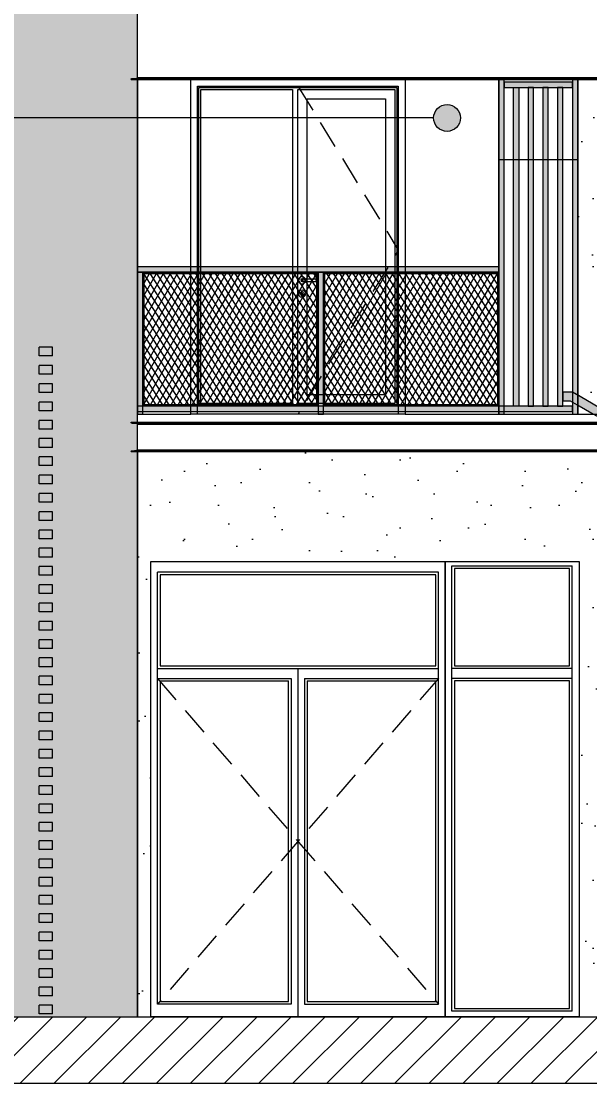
# Model space of a CAD drawing. Header units: metres. Extents: x 476297 to 476657, y 4620828 to 4621206.
# Drawn here: x 476558.71 to 476562.96, y 4621070.93 to 4621078.88 of the extents above; entities that cross this region are included whole.
import ezdxf

# ---------------------------------------------------------------- set-up
doc = ezdxf.new("R2010")
doc.units = ezdxf.units.M
doc.header["$MEASUREMENT"] = 0
doc.set_wipeout_variables(frame=1)
doc.linetypes.add('Hidden Line', pattern=[0.3175, 0.211667, -0.105833])
doc.linetypes.add('Wipeout_Contour', pattern=[1, 0, -1])
for name, color, linetype in [('0_Pen_No__250', 7, 'Continuous'), ('2D Drafting - General_Pen_No__30_Pen_No__9_Pen_No__9', 7, 'Continuous'), ('2D Drafting - General_Pen_No__7', 7, 'Continuous'), ('gegmebi_Pen_No__7', 7, 'Continuous'), ('New2D Drafting - General', 7, 'Continuous'), ('New2D Drafting - General_Pen_No__30_Pen_No__9_Pen_No__9', 7, 'Continuous'), ('NewG-Anno-Nplt', 7, 'Continuous'), ('NewStructural - Bearing', 7, 'Continuous'), ('Structural - Bearing', 7, 'Continuous'), ('zoma', 7, 'Continuous'), ('zoma_Pen_No__5', 7, 'Continuous')]:
    doc.layers.add(name, color=color, linetype=linetype)
doc.styles.add('GENERATED_STYLE_2', font='arial.ttf')
doc.dimstyles.new('GENERATED_STYLE__1', dxfattribs={"dimtxt": 0.2, "dimasz": 0.064421, "dimexe": 0.18, "dimexo": 0.003, "dimgap": 0.09, "dimtad": 1, "dimtih": 1, "dimtoh": 1, "dimzin": 0, "dimdsep": 46, "dimtxsty": 'GENERATED_STYLE_2', "dimblk": 'ARROWHEAD_2', "dimblk1": 'ARROWHEAD_2', "dimblk2": 'ARROWHEAD_2', "dimcen": 0.09, "dimclrd": 142, "dimclre": 142, "dimclrt": 142, "dimadec": 0, "dimazin": 0, "dimtfac": 1, "dimtdec": 4, "dimtmove": 0, "dimatfit": 3, "dimfxl": 1, "dimtolj": 1, "dimtzin": 0, "dimarcsym": 0})
pattern_1 = [(45, (476844.52715, 4621386.59104), (-0.25455844, 0.25455844), [0, -0.24, 0, -0.36]), (110, (476845.32715, 4621386.59104), (0.33828934, 0.12312725), [0, -0.176, 0, -0.304])]
pattern_2 = [(60, (476844.52715, 4621385.791044), (-0.038971143, 0.0225), []), (122.833095, (476844.52715, 4621385.791044), (0.0368060797, 0.01875), [])]

# ---------------------------------------------------------------- blocks, each defined once
blk = doc.blocks.new('*D706', base_point=(476844.5271, 4621385.791))
at = {"layer": 'zoma', "color": 142, "linetype": 'Continuous', "lineweight": 0, "transparency": 16777216}
for p, q in [((476542.2036, 4621069.5869), (476542.1547, 4621069.5021)), ((476542.1791, 4621069.4809), (476542.1791, 4621069.6081)), ((476583.9546, 4621069.5021), (476584.0035, 4621069.5869)), ((476583.979, 4621069.4809), (476583.979, 4621069.6081)), ((476542.1377, 4621069.5445), (476542.1791, 4621069.5445)), ((476542.1791, 4621069.5445), (476583.979, 4621069.5445)), ((476583.979, 4621069.5445), (476584.0205, 4621069.5445))]:
    blk.add_line(p, q, dxfattribs=at)
at = {"layer": 'zoma', "color": 142, "lineweight": 0, "transparency": 16777216, "insert": (476562.7371, 4621069.5845), "char_height": 0.2, "attachment_point": 7, "style": 'GENERATED_STYLE_2'}
blk.add_mtext('\\A1;{\\pql;\\fArial CYR|b0|i0|c204|p34;41,80}', dxfattribs=at)
blk = doc.blocks.new('ARROWHEAD_2')
at = {"color": 0, "linetype": 'Continuous', "lineweight": 0}
for p, q in [((0, 0), (-1, 0)), ((-0.38, -0.66), (0.38, 0.66))]:
    blk.add_line(p, q, dxfattribs=at)
blk = doc.blocks.new('Line_24', base_point=(476561.8931, 4621078.1579))
at = {"layer": 'zoma_Pen_No__5', "linetype": 'Continuous', "lineweight": 0}
blk.add_hatch(color=142, dxfattribs=at).paths.add_polyline_path([(476561.7931, 4621078.1579), (476561.8007, 4621078.1196), (476561.8224, 4621078.0872), (476561.8548, 4621078.0655), (476561.8931, 4621078.0579), (476561.9313, 4621078.0655), (476561.9638, 4621078.0872), (476561.9855, 4621078.1196), (476561.9931, 4621078.1579), (476561.9855, 4621078.1962), (476561.9638, 4621078.2286), (476561.9313, 4621078.2503), (476561.8931, 4621078.2579), (476561.8548, 4621078.2503), (476561.8224, 4621078.2286), (476561.8007, 4621078.1962)])
at = {"layer": 'zoma_Pen_No__5', "color": 142, "linetype": 'Continuous', "lineweight": 0}
blk.add_line((476561.7931, 4621078.1579), (476531.599, 4621078.1579), dxfattribs=at)
blk.add_circle((476561.8931, 4621078.1579), 0.1, dxfattribs=at)

msp = doc.modelspace()

# ---------------------------------------------------------------- hatches: boundary and pattern name
at = {"layer": 'New2D Drafting - General', "linetype": 'Continuous', "lineweight": 0}
h = msp.add_hatch(dxfattribs=at)
h.set_pattern_fill('BATT_INSULATION', style=0, pattern_type=2)
h.set_pattern_definition(pattern_2)
h.paths.add_polyline_path([(476559.6293, 4621076.9955), (476560.9193, 4621076.9955), (476560.9193, 4621076.0155), (476559.6293, 4621076.0155)])
h = msp.add_hatch(dxfattribs=at)
h.set_pattern_fill('BATT_INSULATION', style=0, pattern_type=2)
h.set_pattern_definition(pattern_2)
h.paths.add_polyline_path([(476560.9793, 4621076.9955), (476562.2693, 4621076.9955), (476562.2693, 4621076.0155), (476560.9793, 4621076.0155)])
at = {"layer": 'New2D Drafting - General_Pen_No__30_Pen_No__9_Pen_No__9', "linetype": 'Continuous', "lineweight": 0}
for points in [[(476562.3193, 4621078.4456), (476562.2793, 4621078.4456), (476562.2793, 4621075.9455), (476562.3193, 4621075.9455)], [(476562.3193, 4621078.4256), (476562.3193, 4621078.3855), (476562.8293, 4621078.3855), (476562.8293, 4621078.4256)], [(476562.4293, 4621078.3855), (476562.4293, 4621076.0055), (476562.3893, 4621076.0055), (476562.3893, 4621078.3855)], [(476562.5393, 4621078.3855), (476562.4993, 4621078.3855), (476562.4993, 4621076.0055), (476562.5393, 4621076.0055)], [(476562.6493, 4621078.3855), (476562.6093, 4621078.3855), (476562.6093, 4621076.0055), (476562.6493, 4621076.0055)], [(476562.7593, 4621078.3855), (476562.7193, 4621078.3855), (476562.7193, 4621076.0055), (476562.7593, 4621076.0055)], [(476559.5793, 4621077.0455), (476559.5793, 4621077.0055), (476562.2793, 4621077.0055), (476562.2793, 4621077.0455)], [(476559.5793, 4621075.9455), (476559.6193, 4621075.9455), (476559.6193, 4621077.0055), (476559.5793, 4621077.0055)], [(476559.6193, 4621076.0055), (476559.6293, 4621076.0155), (476559.6293, 4621076.9955), (476559.6193, 4621077.0055)], [(476560.9193, 4621076.9955), (476560.9293, 4621077.0055), (476559.6193, 4621077.0055), (476559.6293, 4621076.9955)], [(476560.9293, 4621076.0055), (476560.9193, 4621076.0155), (476560.9193, 4621076.9955), (476560.9293, 4621077.0055)], [(476560.9293, 4621075.9455), (476560.9693, 4621075.9455), (476560.9693, 4621077.0055), (476560.9293, 4621077.0055)], [(476562.2693, 4621076.9955), (476562.2793, 4621077.0055), (476560.9693, 4621077.0055), (476560.9793, 4621076.9955)], [(476560.9693, 4621076.0055), (476560.9793, 4621076.0155), (476560.9793, 4621076.9955), (476560.9693, 4621077.0055)], [(476562.2793, 4621077.0055), (476562.2693, 4621076.9955), (476562.2693, 4621076.0155), (476562.2793, 4621076.0055)], [(476559.5793, 4621076.0055), (476559.5793, 4621075.9655), (476562.8293, 4621075.9655), (476562.8293, 4621076.0055)], [(476560.9193, 4621076.0155), (476560.9293, 4621076.0055), (476559.6193, 4621076.0055), (476559.6293, 4621076.0155)], [(476562.2693, 4621076.0155), (476562.2793, 4621076.0055), (476560.9693, 4621076.0055), (476560.9793, 4621076.0155)]]:
    msp.add_hatch(color=255, dxfattribs=at).paths.add_polyline_path(points)

# ---------------------------------------------------------------- linework, layer by layer
at = {"layer": '2D Drafting - General_Pen_No__7', "color": 7, "linetype": 'Continuous', "lineweight": 0, "flags": 128}
for points in [[(476561.5749, 4621075.9456), (476559.979, 4621075.9456), (476559.979, 4621078.4456), (476561.579, 4621078.4456)], [(476561.579, 4621078.4456), (476561.579, 4621075.9456), (476561.5749, 4621075.9456)]]:
    msp.add_lwpolyline(points, dxfattribs=at)
for points in [[(476560.029, 4621078.3956), (476561.529, 4621078.3956), (476561.529, 4621075.9456), (476560.029, 4621075.9456)], [(476560.039, 4621078.3856), (476561.519, 4621078.3856), (476561.519, 4621076.0056), (476560.039, 4621076.0056)], [(476560.054, 4621078.3706), (476560.739, 4621078.3706), (476560.739, 4621076.0256), (476560.054, 4621076.0256)], [(476560.779, 4621078.3706), (476561.504, 4621078.3706), (476561.504, 4621076.0256), (476560.779, 4621076.0256)], [(476560.849, 4621078.3006), (476561.434, 4621078.3006), (476561.434, 4621076.0906), (476560.849, 4621076.0906)]]:
    msp.add_lwpolyline(points, close=True, dxfattribs=at)
at = {"layer": '2D Drafting - General_Pen_No__7', "color": 7, "linetype": 'Hidden Line', "lineweight": 0, "flags": 128}
msp.add_lwpolyline([(476560.779, 4621078.3956), (476561.529, 4621077.1715), (476560.7798, 4621075.9469)], dxfattribs=at)
at = {"layer": 'New2D Drafting - General', "color": 7, "linetype": 'Continuous', "lineweight": 0, "flags": 128}
for points in [[(476559.6293, 4621076.9955), (476560.9193, 4621076.9955), (476560.9193, 4621076.0155), (476559.6293, 4621076.0155)], [(476560.9793, 4621076.9955), (476562.2693, 4621076.9955), (476562.2693, 4621076.0155), (476560.9793, 4621076.0155)]]:
    msp.add_lwpolyline(points, close=True, dxfattribs=at)
at = {"layer": 'New2D Drafting - General_Pen_No__30_Pen_No__9_Pen_No__9', "color": 7, "linetype": 'Continuous', "lineweight": 0, "flags": 128}
for points in [[(476562.3193, 4621078.4456), (476562.2793, 4621078.4456), (476562.2793, 4621075.9455), (476562.3193, 4621075.9455)], [(476562.3193, 4621078.4256), (476562.3193, 4621078.3855), (476562.8293, 4621078.3855), (476562.8293, 4621078.4256)], [(476562.4293, 4621078.3855), (476562.4293, 4621076.0055), (476562.3893, 4621076.0055), (476562.3893, 4621078.3855)], [(476562.5393, 4621078.3855), (476562.4993, 4621078.3855), (476562.4993, 4621076.0055), (476562.5393, 4621076.0055)], [(476562.6493, 4621078.3855), (476562.6093, 4621078.3855), (476562.6093, 4621076.0055), (476562.6493, 4621076.0055)], [(476562.7593, 4621078.3855), (476562.7193, 4621078.3855), (476562.7193, 4621076.0055), (476562.7593, 4621076.0055)], [(476559.5793, 4621077.0455), (476559.5793, 4621077.0055), (476562.2793, 4621077.0055), (476562.2793, 4621077.0455)], [(476559.5793, 4621075.9455), (476559.6193, 4621075.9455), (476559.6193, 4621077.0055), (476559.5793, 4621077.0055)], [(476559.6193, 4621076.0055), (476559.6293, 4621076.0155), (476559.6293, 4621076.9955), (476559.6193, 4621077.0055)], [(476560.9193, 4621076.9955), (476560.9293, 4621077.0055), (476559.6193, 4621077.0055), (476559.6293, 4621076.9955)], [(476560.9293, 4621076.0055), (476560.9193, 4621076.0155), (476560.9193, 4621076.9955), (476560.9293, 4621077.0055)], [(476560.9293, 4621075.9455), (476560.9693, 4621075.9455), (476560.9693, 4621077.0055), (476560.9293, 4621077.0055)], [(476562.2693, 4621076.9955), (476562.2793, 4621077.0055), (476560.9693, 4621077.0055), (476560.9793, 4621076.9955)], [(476560.9693, 4621076.0055), (476560.9793, 4621076.0155), (476560.9793, 4621076.9955), (476560.9693, 4621077.0055)], [(476562.2793, 4621077.0055), (476562.2693, 4621076.9955), (476562.2693, 4621076.0155), (476562.2793, 4621076.0055)], [(476559.5793, 4621076.0055), (476559.5793, 4621075.9655), (476562.8293, 4621075.9655), (476562.8293, 4621076.0055)], [(476560.9193, 4621076.0155), (476560.9293, 4621076.0055), (476559.6193, 4621076.0055), (476559.6293, 4621076.0155)], [(476562.2693, 4621076.0155), (476562.2793, 4621076.0055), (476560.9693, 4621076.0055), (476560.9793, 4621076.0155)]]:
    msp.add_lwpolyline(points, close=True, dxfattribs=at)
at = {"layer": 'NewG-Anno-Nplt', "color": 7, "linetype": 'Continuous', "lineweight": 0, "flags": 128}
for points in [[(476559.979, 4621075.9456), (476559.979, 4621078.4456), (476559.5793, 4621078.4456), (476559.5793, 4621075.9456)], [(476562.2793, 4621078.4456), (476561.579, 4621078.4456), (476561.579, 4621075.9456), (476562.2793, 4621075.9456)]]:
    msp.add_lwpolyline(points, close=True, dxfattribs=at)
at = {"layer": 'NewStructural - Bearing', "color": 7, "linetype": 'Continuous', "lineweight": 0}
for p, q in [((476560.7865, 4621076.9591), (476560.7829, 4621076.9456)), ((476560.7964, 4621076.969), (476560.7865, 4621076.9591)), ((476560.8099, 4621076.9726), (476560.7964, 4621076.969)), ((476560.8028, 4621076.9527), (476560.7999, 4621076.9456)), ((476560.8044, 4621076.9527), (476560.8016, 4621076.9456)), ((476560.8099, 4621076.9556), (476560.8028, 4621076.9527)), ((476560.8092, 4621076.9527), (476560.8071, 4621076.9456)), ((476560.8234, 4621076.969), (476560.8099, 4621076.9726)), ((476560.8099, 4621076.9556), (476560.811, 4621076.9556)), ((476560.811, 4621076.9556), (476560.8143, 4621076.9556)), ((476560.8143, 4621076.9556), (476560.8192, 4621076.9556)), ((476560.8164, 4621076.9527), (476560.8153, 4621076.9456)), ((476560.8192, 4621076.9556), (476560.8249, 4621076.9556)), ((476560.8333, 4621076.9591), (476560.8234, 4621076.969)), ((476560.8249, 4621076.9556), (476560.9049, 4621076.9556)), ((476560.8342, 4621076.9556), (476560.8333, 4621076.9591)), ((476560.9049, 4621076.9556), (476560.9106, 4621076.9556)), ((476560.9106, 4621076.9556), (476560.9155, 4621076.9556)), ((476560.9134, 4621076.9527), (476560.9145, 4621076.9456)), ((476560.9155, 4621076.9556), (476560.9188, 4621076.9556)), ((476560.9188, 4621076.9556), (476560.9199, 4621076.9556)), ((476560.9199, 4621076.9556), (476560.927, 4621076.9527)), ((476560.9206, 4621076.9527), (476560.9227, 4621076.9456)), ((476560.9254, 4621076.9527), (476560.9282, 4621076.9456)), ((476560.927, 4621076.9527), (476560.9299, 4621076.9456)), ((476560.7829, 4621076.9456), (476560.7865, 4621076.9321)), ((476560.7865, 4621076.9321), (476560.7964, 4621076.9222)), ((476560.7964, 4621076.9222), (476560.8099, 4621076.9186)), ((476560.8099, 4621076.8726), (476560.7964, 4621076.869)), ((476560.7999, 4621076.9456), (476560.8028, 4621076.9385)), ((476560.8016, 4621076.9456), (476560.8044, 4621076.9385)), ((476560.8028, 4621076.9385), (476560.8099, 4621076.9356)), ((476560.8071, 4621076.9456), (476560.8092, 4621076.9385)), ((476560.8099, 4621076.9356), (476560.811, 4621076.9356)), ((476560.8099, 4621076.9186), (476560.8234, 4621076.9222)), ((476560.8234, 4621076.869), (476560.8099, 4621076.8726)), ((476560.811, 4621076.9356), (476560.8143, 4621076.9356)), ((476560.8143, 4621076.9356), (476560.8192, 4621076.9356)), ((476560.8153, 4621076.9456), (476560.8164, 4621076.9385)), ((476560.8192, 4621076.9356), (476560.8249, 4621076.9356)), ((476560.8234, 4621076.9222), (476560.8333, 4621076.9321)), ((476560.8249, 4621076.9356), (476560.9049, 4621076.9356)), ((476560.8333, 4621076.9321), (476560.8342, 4621076.9356)), ((476560.9049, 4621076.9356), (476560.9106, 4621076.9356)), ((476560.9106, 4621076.9356), (476560.9155, 4621076.9356)), ((476560.9145, 4621076.9456), (476560.9134, 4621076.9385)), ((476560.9155, 4621076.9356), (476560.9188, 4621076.9356)), ((476560.9188, 4621076.9356), (476560.9199, 4621076.9356)), ((476560.927, 4621076.9385), (476560.9199, 4621076.9356)), ((476560.9227, 4621076.9456), (476560.9206, 4621076.9385)), ((476560.9282, 4621076.9456), (476560.9254, 4621076.9385)), ((476560.9299, 4621076.9456), (476560.927, 4621076.9385)), ((476560.7865, 4621076.8591), (476560.7829, 4621076.8456)), ((476560.7829, 4621076.8456), (476560.7865, 4621076.8321)), ((476560.7964, 4621076.869), (476560.7865, 4621076.8591)), ((476560.7865, 4621076.8321), (476560.7964, 4621076.8222)), ((476560.7964, 4621076.8222), (476560.8099, 4621076.8186)), ((476560.8032, 4621076.8572), (476560.8024, 4621076.8553)), ((476560.8049, 4621076.85), (476560.8024, 4621076.8553)), ((476560.8032, 4621076.8572), (476560.8045, 4621076.8607)), ((476560.8045, 4621076.8607), (476560.8099, 4621076.863)), ((476560.8049, 4621076.8485), (476560.8049, 4621076.85)), ((476560.8049, 4621076.8485), (476560.8049, 4621076.8456)), ((476560.8049, 4621076.8456), (476560.8049, 4621076.8427)), ((476560.8049, 4621076.8427), (476560.8049, 4621076.8369)), ((476560.8049, 4621076.8369), (476560.8049, 4621076.8331)), ((476560.8064, 4621076.8296), (476560.8049, 4621076.8331)), ((476560.8099, 4621076.8281), (476560.8064, 4621076.8296)), ((476560.8099, 4621076.863), (476560.8153, 4621076.8607)), ((476560.8134, 4621076.8296), (476560.8099, 4621076.8281)), ((476560.8099, 4621076.8186), (476560.8234, 4621076.8222)), ((476560.8149, 4621076.8331), (476560.8134, 4621076.8296)), ((476560.8174, 4621076.8553), (476560.8149, 4621076.85)), ((476560.8149, 4621076.85), (476560.8149, 4621076.8485)), ((476560.8149, 4621076.8485), (476560.8149, 4621076.8456)), ((476560.8149, 4621076.8456), (476560.8149, 4621076.8427)), ((476560.8149, 4621076.8427), (476560.8149, 4621076.8369)), ((476560.8149, 4621076.8369), (476560.8149, 4621076.8331)), ((476560.8166, 4621076.8572), (476560.8153, 4621076.8607)), ((476560.8166, 4621076.8572), (476560.8174, 4621076.8553)), ((476560.8333, 4621076.8591), (476560.8234, 4621076.869)), ((476560.8234, 4621076.8222), (476560.8333, 4621076.8321)), ((476560.8369, 4621076.8456), (476560.8333, 4621076.8591)), ((476560.8333, 4621076.8321), (476560.8369, 4621076.8456)), ((476558.8447, 4621076.3802), (476558.8447, 4621076.4452)), ((476558.9443, 4621076.4452), (476558.8447, 4621076.4452)), ((476558.9443, 4621076.3802), (476558.9443, 4621076.4452)), ((476558.9443, 4621076.3802), (476558.8447, 4621076.3802)), ((476558.8447, 4621076.2437), (476558.8447, 4621076.3087)), ((476558.9443, 4621076.3087), (476558.8447, 4621076.3087)), ((476558.9443, 4621076.2437), (476558.8447, 4621076.2437)), ((476558.9443, 4621076.2437), (476558.9443, 4621076.3087)), ((476558.8447, 4621076.1071), (476558.8447, 4621076.1721)), ((476558.9443, 4621076.1721), (476558.8447, 4621076.1721)), ((476558.9443, 4621076.1071), (476558.9443, 4621076.1721)), ((476558.9443, 4621076.1071), (476558.8447, 4621076.1071)), ((476558.8447, 4621075.9706), (476558.8447, 4621076.0356)), ((476558.9443, 4621076.0356), (476558.8447, 4621076.0356)), ((476558.9443, 4621075.9706), (476558.9443, 4621076.0356)), ((476558.9443, 4621075.9706), (476558.8447, 4621075.9706)), ((476558.8447, 4621075.8341), (476558.8447, 4621075.8991)), ((476558.9443, 4621075.8991), (476558.8447, 4621075.8991)), ((476558.9443, 4621075.8341), (476558.9443, 4621075.8991)), ((476558.9443, 4621075.8341), (476558.8447, 4621075.8341)), ((476558.8447, 4621075.6976), (476558.8447, 4621075.7626)), ((476558.9443, 4621075.7626), (476558.8447, 4621075.7626)), ((476558.9443, 4621075.6976), (476558.9443, 4621075.7626)), ((476558.9443, 4621075.6976), (476558.8447, 4621075.6976)), ((476558.8447, 4621075.5611), (476558.8447, 4621075.6261)), ((476558.9443, 4621075.6261), (476558.8447, 4621075.6261)), ((476558.9443, 4621075.5611), (476558.9443, 4621075.6261)), ((476558.9443, 4621075.5611), (476558.8447, 4621075.5611)), ((476558.8447, 4621075.4246), (476558.8447, 4621075.4896)), ((476558.9443, 4621075.4896), (476558.8447, 4621075.4896)), ((476558.9443, 4621075.4246), (476558.9443, 4621075.4896)), ((476558.9443, 4621075.4246), (476558.8447, 4621075.4246)), ((476558.8447, 4621075.288), (476558.8447, 4621075.353)), ((476558.9443, 4621075.353), (476558.8447, 4621075.353)), ((476558.9443, 4621075.288), (476558.8447, 4621075.288)), ((476558.9443, 4621075.288), (476558.9443, 4621075.353)), ((476558.8447, 4621075.1515), (476558.8447, 4621075.2165)), ((476558.9443, 4621075.2165), (476558.8447, 4621075.2165)), ((476558.9443, 4621075.1515), (476558.9443, 4621075.2165)), ((476558.9443, 4621075.1515), (476558.8447, 4621075.1515)), ((476558.8447, 4621075.015), (476558.8447, 4621075.08)), ((476558.9443, 4621075.08), (476558.8447, 4621075.08)), ((476558.9443, 4621075.015), (476558.9443, 4621075.08)), ((476558.9443, 4621075.015), (476558.8447, 4621075.015)), ((476558.8447, 4621074.8785), (476558.8447, 4621074.9435)), ((476558.9443, 4621074.9435), (476558.8447, 4621074.9435)), ((476558.9443, 4621074.8785), (476558.9443, 4621074.9435)), ((476558.9443, 4621074.8785), (476558.8447, 4621074.8785)), ((476558.8447, 4621074.742), (476558.8447, 4621074.807)), ((476558.9443, 4621074.807), (476558.8447, 4621074.807)), ((476558.9443, 4621074.742), (476558.9443, 4621074.807)), ((476558.9443, 4621074.742), (476558.8447, 4621074.742)), ((476558.8447, 4621074.6055), (476558.8447, 4621074.6705)), ((476558.9443, 4621074.6705), (476558.8447, 4621074.6705)), ((476558.9443, 4621074.6055), (476558.9443, 4621074.6705)), ((476558.9443, 4621074.6055), (476558.8447, 4621074.6055)), ((476558.8447, 4621074.4689), (476558.8447, 4621074.5339)), ((476558.9443, 4621074.5339), (476558.8447, 4621074.5339)), ((476558.9443, 4621074.4689), (476558.9443, 4621074.5339)), ((476558.9443, 4621074.4689), (476558.8447, 4621074.4689)), ((476558.8447, 4621074.3324), (476558.8447, 4621074.3974)), ((476558.9443, 4621074.3974), (476558.8447, 4621074.3974)), ((476558.9443, 4621074.3324), (476558.8447, 4621074.3324)), ((476558.9443, 4621074.3324), (476558.9443, 4621074.3974)), ((476558.8447, 4621074.1959), (476558.8447, 4621074.2609)), ((476558.9443, 4621074.2609), (476558.8447, 4621074.2609)), ((476558.9443, 4621074.1959), (476558.9443, 4621074.2609)), ((476558.9443, 4621074.1959), (476558.8447, 4621074.1959)), ((476558.8447, 4621074.0594), (476558.8447, 4621074.1244)), ((476558.9443, 4621074.1244), (476558.8447, 4621074.1244)), ((476558.9443, 4621074.0594), (476558.9443, 4621074.1244)), ((476558.9443, 4621074.0594), (476558.8447, 4621074.0594)), ((476558.8447, 4621073.9229), (476558.8447, 4621073.9879)), ((476558.9443, 4621073.9879), (476558.8447, 4621073.9879)), ((476558.9443, 4621073.9229), (476558.9443, 4621073.9879)), ((476558.9443, 4621073.9229), (476558.8447, 4621073.9229)), ((476558.8447, 4621073.7864), (476558.8447, 4621073.8514)), ((476558.9443, 4621073.8514), (476558.8447, 4621073.8514)), ((476558.9443, 4621073.7864), (476558.9443, 4621073.8514)), ((476558.9443, 4621073.7864), (476558.8447, 4621073.7864)), ((476558.8447, 4621073.6498), (476558.8447, 4621073.7148)), ((476558.9443, 4621073.7148), (476558.8447, 4621073.7148)), ((476558.9443, 4621073.6498), (476558.9443, 4621073.7148)), ((476558.9443, 4621073.6498), (476558.8447, 4621073.6498)), ((476558.8447, 4621073.5133), (476558.8447, 4621073.5783)), ((476558.9443, 4621073.5783), (476558.8447, 4621073.5783)), ((476558.9443, 4621073.5133), (476558.9443, 4621073.5783)), ((476558.9443, 4621073.5133), (476558.8447, 4621073.5133)), ((476558.8447, 4621073.3768), (476558.8447, 4621073.4418)), ((476558.9443, 4621073.4418), (476558.8447, 4621073.4418)), ((476558.9443, 4621073.3768), (476558.8447, 4621073.3768)), ((476558.9443, 4621073.3768), (476558.9443, 4621073.4418)), ((476558.8447, 4621073.2403), (476558.8447, 4621073.3053)), ((476558.9443, 4621073.3053), (476558.8447, 4621073.3053)), ((476558.9443, 4621073.2403), (476558.9443, 4621073.3053)), ((476558.9443, 4621073.2403), (476558.8447, 4621073.2403)), ((476558.8447, 4621073.1038), (476558.8447, 4621073.1688)), ((476558.9443, 4621073.1688), (476558.8447, 4621073.1688)), ((476558.9443, 4621073.1038), (476558.9443, 4621073.1688)), ((476558.9443, 4621073.1038), (476558.8447, 4621073.1038)), ((476558.8447, 4621072.9673), (476558.8447, 4621073.0323)), ((476558.9443, 4621073.0323), (476558.8447, 4621073.0323)), ((476558.9443, 4621072.9673), (476558.9443, 4621073.0323)), ((476558.9443, 4621072.9673), (476558.8447, 4621072.9673)), ((476558.8447, 4621072.8307), (476558.8447, 4621072.8957)), ((476558.9443, 4621072.8957), (476558.8447, 4621072.8957)), ((476558.9443, 4621072.8307), (476558.8447, 4621072.8307)), ((476558.9443, 4621072.8307), (476558.9443, 4621072.8957)), ((476558.8447, 4621072.6942), (476558.8447, 4621072.7592)), ((476558.9443, 4621072.7592), (476558.8447, 4621072.7592)), ((476558.9443, 4621072.6942), (476558.9443, 4621072.7592)), ((476558.9443, 4621072.6942), (476558.8447, 4621072.6942)), ((476558.8447, 4621072.5577), (476558.8447, 4621072.6227)), ((476558.9443, 4621072.6227), (476558.8447, 4621072.6227)), ((476558.9443, 4621072.5577), (476558.9443, 4621072.6227)), ((476558.9443, 4621072.5577), (476558.8447, 4621072.5577)), ((476558.8447, 4621072.4212), (476558.8447, 4621072.4862)), ((476558.9443, 4621072.4862), (476558.8447, 4621072.4862)), ((476558.9443, 4621072.4212), (476558.8447, 4621072.4212)), ((476558.9443, 4621072.4212), (476558.9443, 4621072.4862)), ((476558.8447, 4621072.2847), (476558.8447, 4621072.3497)), ((476558.9443, 4621072.3497), (476558.8447, 4621072.3497)), ((476558.9443, 4621072.2847), (476558.9443, 4621072.3497)), ((476558.9443, 4621072.2847), (476558.8447, 4621072.2847)), ((476558.8447, 4621072.1481), (476558.8447, 4621072.2131)), ((476558.9443, 4621072.2131), (476558.8447, 4621072.2131)), ((476558.9443, 4621072.1481), (476558.9443, 4621072.2131)), ((476558.9443, 4621072.1481), (476558.8447, 4621072.1481)), ((476558.8447, 4621072.0116), (476558.8447, 4621072.0766)), ((476558.9443, 4621072.0766), (476558.8447, 4621072.0766)), ((476558.9443, 4621072.0116), (476558.9443, 4621072.0766)), ((476558.9443, 4621072.0116), (476558.8447, 4621072.0116)), ((476558.8447, 4621071.8751), (476558.8447, 4621071.9401)), ((476558.9443, 4621071.9401), (476558.8447, 4621071.9401)), ((476558.9443, 4621071.8751), (476558.8447, 4621071.8751)), ((476558.9443, 4621071.8751), (476558.9443, 4621071.9401)), ((476558.8447, 4621071.7386), (476558.8447, 4621071.8036)), ((476558.9443, 4621071.8036), (476558.8447, 4621071.8036)), ((476558.9443, 4621071.7386), (476558.9443, 4621071.8036)), ((476558.9443, 4621071.7386), (476558.8447, 4621071.7386)), ((476558.8447, 4621071.6021), (476558.8447, 4621071.6671)), ((476558.9443, 4621071.6671), (476558.8447, 4621071.6671)), ((476558.9443, 4621071.6021), (476558.9443, 4621071.6671)), ((476558.9443, 4621071.6021), (476558.8447, 4621071.6021)), ((476558.8447, 4621071.4656), (476558.8447, 4621071.5306)), ((476558.9443, 4621071.5306), (476558.8447, 4621071.5306)), ((476558.9443, 4621071.4656), (476558.9443, 4621071.5306)), ((476558.9443, 4621071.4656), (476558.8447, 4621071.4656))]:
    msp.add_line(p, q, dxfattribs=at)
at = {"layer": 'Structural - Bearing', "color": 7, "linetype": 'Continuous', "lineweight": 0}
for p, q in [((476559.5793, 4621078.4599), (476559.5793, 4621079.1311)), ((476559.533, 4621078.448), (476559.5334, 4621078.4496)), ((476559.533, 4621078.4455), (476559.533, 4621078.448)), ((476559.5334, 4621078.4496), (476559.5345, 4621078.4509)), ((476559.5345, 4621078.4509), (476559.5362, 4621078.4517)), ((476559.5362, 4621078.4517), (476559.5375, 4621078.452)), ((476559.5375, 4621078.452), (476559.5749, 4621078.456)), ((476559.5749, 4621078.456), (476559.5761, 4621078.4562)), ((476559.5761, 4621078.4562), (476559.5778, 4621078.4571)), ((476559.5778, 4621078.4571), (476559.5789, 4621078.4584)), ((476559.5789, 4621078.4584), (476559.5793, 4621078.4599)), ((476559.533, 4621075.883), (476559.533, 4621075.8855)), ((476559.533, 4621075.8855), (476566.6253, 4621075.8855)), ((476559.5334, 4621075.8815), (476559.533, 4621075.883)), ((476559.533, 4621075.883), (476566.6253, 4621075.883)), ((476559.5345, 4621075.8802), (476559.5334, 4621075.8815)), ((476559.5362, 4621075.8793), (476559.5345, 4621075.8802)), ((476559.5375, 4621075.8791), (476559.5362, 4621075.8793)), ((476559.5749, 4621075.8751), (476559.5375, 4621075.8791)), ((476559.5375, 4621075.8791), (476566.6209, 4621075.8791)), ((476559.5761, 4621075.8748), (476559.5749, 4621075.8751)), ((476559.5749, 4621075.8751), (476566.5835, 4621075.8751)), ((476559.5778, 4621075.8739), (476559.5761, 4621075.8748)), ((476559.5789, 4621075.8726), (476559.5778, 4621075.8739)), ((476559.5793, 4621075.8711), (476559.5789, 4621075.8726)), ((476559.5793, 4621075.8711), (476566.579, 4621075.8711)), ((476559.533, 4621075.668), (476559.5334, 4621075.6695)), ((476559.533, 4621075.6655), (476559.533, 4621075.668)), ((476559.5334, 4621075.6695), (476559.5345, 4621075.6708)), ((476559.5345, 4621075.6708), (476559.5362, 4621075.6717)), ((476559.5362, 4621075.6717), (476559.5375, 4621075.672))]:
    msp.add_line(p, q, dxfattribs=at)

# ---------------------------------------------------------------- block references
at = {"layer": 'zoma_Pen_No__5', "color": 142, "linetype": 'Continuous', "lineweight": 0}
msp.add_blockref('Line_24', (476561.8931, 4621078.1579), dxfattribs=at)

# ---------------------------------------------------------------- wipeouts: each hides what was drawn before it
at = {"color": 254, "linetype": 'Wipeout_Contour', "lineweight": 0, "ltscale": 18582342.93751911}
msp.add_wipeout([(476562.8693, 4621075.9455), (476563.289, 4621075.9455), (476563.289, 4621078.4455), (476562.8693, 4621078.4455)], dxfattribs=at).dxf.layer = 'New2D Drafting - General_Pen_No__30_Pen_No__9_Pen_No__9'
at = {"color": 254, "linetype": 'Wipeout_Contour', "lineweight": 0, "ltscale": 55746981.32727298}
msp.add_wipeout([(476559.5793, 4621075.6655), (476559.5793, 4621071.4455), (476559.6791, 4621071.4455), (476559.6791, 4621074.8455), (476562.8791, 4621074.8455), (476562.8791, 4621071.4455), (476563.2795, 4621071.4455), (476563.2795, 4621074.8455), (476566.4795, 4621074.8455), (476566.4795, 4621071.4455), (476566.579, 4621071.4455), (476566.579, 4621075.6655)], dxfattribs=at).dxf.layer = 'New2D Drafting - General_Pen_No__30_Pen_No__9_Pen_No__9'

# ---------------------------------------------------------------- next in the draw order: hatches: boundary and pattern name
at = {"layer": '0_Pen_No__250', "linetype": 'Continuous', "lineweight": 0}
msp.add_hatch(color=250, dxfattribs=at).paths.add_polyline_path([(476563.0392, 4621075.9882), (476562.8293, 4621076.1095), (476562.7593, 4621076.1095), (476562.7593, 4621076.0455), (476562.8129, 4621076.0455), (476563.0392, 4621075.9147)])
at = {"layer": '2D Drafting - General_Pen_No__30_Pen_No__9_Pen_No__9', "linetype": 'Continuous', "lineweight": 0}
h = msp.add_hatch(dxfattribs=at)
h.set_pattern_fill('BRICK___RUNNING_BOND', color=252, style=0, pattern_type=2)
h.set_pattern_definition([(0, (476587.32718, 4621075.4791), (0, 0.06664), []), (90, (476587.32718, 4621075.4791), (-0.2448, 0), [0.06664, -0.06664]), (90, (476587.44958, 4621075.54574), (-0.2448, 0), [0.06664, -0.06664])])
h.paths.add_polyline_path([(476559.579, 4621085.9451), (476542.1091, 4621085.9451), (476542.1091, 4621085.4855), (476542.1091, 4621075.8455), (476544.1795, 4621075.8455), (476544.1795, 4621075.8855), (476544.329, 4621075.8855), (476544.329, 4621078.4456), (476545.229, 4621078.4456), (476545.229, 4621075.8855), (476546.0292, 4621075.8855), (476546.0292, 4621078.4456), (476547.6292, 4621078.4456), (476547.6292, 4621075.8855), (476547.7695, 4621075.8855), (476547.7695, 4621078.8655), (476544.329, 4621078.8655), (476544.1795, 4621078.8655), (476544.1795, 4621079.0855), (476544.329, 4621079.0855), (476544.329, 4621081.6456), (476545.229, 4621081.6456), (476545.229, 4621079.0855), (476546.0292, 4621079.0855), (476546.0292, 4621081.6456), (476547.6292, 4621081.6456), (476547.6292, 4621079.0855), (476547.7695, 4621079.0855), (476547.7695, 4621082.0655), (476544.1795, 4621082.0655), (476544.1795, 4621082.2855), (476544.329, 4621082.2855), (476544.329, 4621084.8456), (476545.229, 4621084.8456), (476545.229, 4621082.2855), (476546.0292, 4621082.2855), (476546.0292, 4621084.8456), (476547.6292, 4621084.8456), (476547.6292, 4621082.2855), (476547.7695, 4621082.2855), (476547.7695, 4621085.2655), (476544.1795, 4621085.2655), (476544.1795, 4621085.4855), (476548.5795, 4621085.4855), (476548.5795, 4621085.2655), (476548.5795, 4621085.2655), (476548.5795, 4621075.8455), (476549.4791, 4621075.8455), (476549.4788, 4621085.4855), (476555.9788, 4621085.4855), (476555.9791, 4621071.4455), (476559.5793, 4621071.4455), (476559.5793, 4621079.1455), (476559.579, 4621079.1455), (476559.579, 4621081.6456), (476559.579, 4621082.3455), (476559.579, 4621084.8456)])
h.paths.add_polyline_path([(476556.979, 4621078.4456), (476556.979, 4621076.8456), (476558.579, 4621076.8456), (476558.579, 4621078.4456)], flags=0)
h.paths.add_polyline_path([(476556.979, 4621083.2456), (476558.579, 4621083.2456), (476558.579, 4621084.8456), (476556.979, 4621084.8456)], flags=0)
h.paths.add_polyline_path([(476556.979, 4621080.0456), (476556.979, 4621081.6456), (476558.579, 4621081.6456), (476558.579, 4621080.0456)], flags=0)
at = {"layer": '2D Drafting - General_Pen_No__7', "linetype": 'Continuous', "lineweight": 0}
h = msp.add_hatch(dxfattribs=at)
h.set_pattern_fill('MASONRY_BLOCK', style=0, pattern_type=2)
h.set_pattern_definition([(45, (476844.52715, 4621385.79104), (-0.12727922, 0.12727922), [])])
h.paths.add_polyline_path([(476535.3314, 4621070.9455), (476535.3314, 4621071.4455), (476587.3713, 4621071.4455), (476587.3713, 4621070.9455)])
at = {"layer": 'New2D Drafting - General_Pen_No__30_Pen_No__9_Pen_No__9', "linetype": 'Continuous', "lineweight": 0}
msp.add_hatch(color=255, dxfattribs=at).paths.add_polyline_path([(476562.8693, 4621078.4455), (476562.8293, 4621078.4455), (476562.8293, 4621075.9455), (476562.8693, 4621075.9455)])
h = msp.add_hatch(dxfattribs=at)
h.set_pattern_fill('CUT_STONE', color=8, style=0, pattern_type=2)
h.set_pattern_definition(pattern_1)
h.paths.add_polyline_path([(476562.8693, 4621075.9455), (476563.289, 4621075.9455), (476563.289, 4621078.4455), (476562.8693, 4621078.4455)])
h = msp.add_hatch(dxfattribs=at)
h.set_pattern_fill('CUT_STONE', color=8, style=0, pattern_type=2)
h.set_pattern_definition(pattern_1)
h.paths.add_polyline_path([(476559.5793, 4621075.6655), (476559.5793, 4621071.4455), (476559.6791, 4621071.4455), (476559.6791, 4621074.8455), (476562.8791, 4621074.8455), (476562.8791, 4621071.4455), (476563.2795, 4621071.4455), (476563.2795, 4621074.8455), (476566.4795, 4621074.8455), (476566.4795, 4621071.4455), (476566.579, 4621071.4455), (476566.579, 4621075.6655)])

# ---------------------------------------------------------------- next in the draw order: linework, layer by layer
at = {"layer": '0_Pen_No__250', "color": 7, "linetype": 'Continuous', "lineweight": 0, "flags": 128}
msp.add_lwpolyline([(476563.0392, 4621075.9882), (476562.8293, 4621076.1095), (476562.7593, 4621076.1095), (476562.7593, 4621076.0455), (476562.8129, 4621076.0455), (476563.0392, 4621075.9147)], close=True, dxfattribs=at)
at = {"layer": '2D Drafting - General_Pen_No__30_Pen_No__9_Pen_No__9', "color": 7, "linetype": 'Continuous', "lineweight": 0, "flags": 128}
msp.add_lwpolyline([(476548.5795, 4621075.8455), (476549.4791, 4621075.8455), (476549.4788, 4621085.4855), (476555.9788, 4621085.4855), (476555.9791, 4621071.4455), (476559.5793, 4621071.4455), (476559.5793, 4621079.1455), (476559.579, 4621079.1455), (476559.579, 4621081.6456), (476559.579, 4621082.3455), (476559.579, 4621084.8456), (476559.579, 4621085.9451), (476542.1091, 4621085.9451)], dxfattribs=at)
at = {"layer": '2D Drafting - General_Pen_No__7', "color": 7, "linetype": 'Continuous', "lineweight": 0, "flags": 128}
for points in [[(476559.6791, 4621074.8455), (476561.8791, 4621074.8455), (476561.8791, 4621071.4455), (476559.6791, 4621071.4455)], [(476561.8791, 4621074.8455), (476562.8791, 4621074.8455), (476562.8791, 4621071.4455), (476561.8791, 4621071.4455)], [(476562.8091, 4621074.7927), (476561.9492, 4621074.7927), (476561.9492, 4621074.0655), (476562.8091, 4621074.0655)], [(476562.8091, 4621073.9527), (476561.9492, 4621073.9527), (476561.9492, 4621071.5077), (476562.8091, 4621071.5077)], [(476535.3314, 4621070.9455), (476535.3314, 4621071.4455), (476587.3713, 4621071.4455), (476587.3713, 4621070.9455)]]:
    msp.add_lwpolyline(points, close=True, dxfattribs=at)
for points in [[(476561.9295, 4621074.8127), (476562.8291, 4621074.8127)], [(476562.8291, 4621071.4877), (476561.9295, 4621071.4877), (476561.9295, 4621074.8127)], [(476562.8291, 4621071.4877), (476562.8291, 4621074.8127)], [(476560.7291, 4621073.9715), (476560.7291, 4621071.5398), (476559.7291, 4621071.5398), (476559.7291, 4621074.7648)], [(476560.8291, 4621073.9715), (476560.8291, 4621071.5398), (476561.8291, 4621071.5398), (476561.8291, 4621074.7648), (476559.7291, 4621074.7648)], [(476561.8091, 4621074.0655), (476561.8091, 4621074.7448), (476559.7491, 4621074.7448)], [(476559.7491, 4621074.7448), (476559.7491, 4621074.0655)], [(476560.7791, 4621074.0455), (476560.7791, 4621072.8955), (476560.7791, 4621071.4455)], [(476559.7491, 4621073.9527), (476559.7491, 4621071.5598), (476560.7091, 4621071.5598), (476560.7091, 4621073.9527)], [(476560.8491, 4621073.9527), (476560.8491, 4621071.5598), (476561.8091, 4621071.5598), (476561.8091, 4621073.9527)]]:
    msp.add_lwpolyline(points, dxfattribs=at)
at = {"layer": '2D Drafting - General_Pen_No__7', "color": 7, "linetype": 'Hidden Line', "lineweight": 0, "flags": 128}
for points in [[(476559.7291, 4621073.9715), (476561.8291, 4621071.5398)], [(476561.8291, 4621073.9715), (476559.7291, 4621071.5398)]]:
    msp.add_lwpolyline(points, dxfattribs=at)
at = {"layer": 'gegmebi_Pen_No__7', "color": 7, "linetype": 'Continuous', "lineweight": 0}
for p, q in [((476559.7291, 4621074.0455), (476561.8291, 4621074.0455)), ((476559.7491, 4621074.0655), (476561.8091, 4621074.0655)), ((476562.8291, 4621074.0455), (476561.9295, 4621074.0455)), ((476559.7291, 4621073.9715), (476560.7291, 4621073.9715)), ((476559.7491, 4621073.9527), (476560.7091, 4621073.9527)), ((476560.8291, 4621073.9715), (476561.8291, 4621073.9715)), ((476560.8491, 4621073.9527), (476561.8091, 4621073.9527)), ((476562.8291, 4621073.9715), (476561.9295, 4621073.9715))]:
    msp.add_line(p, q, dxfattribs=at)
at = {"layer": 'New2D Drafting - General_Pen_No__30_Pen_No__9_Pen_No__9', "color": 7, "linetype": 'Continuous', "lineweight": 0, "flags": 128}
for points in [[(476562.8693, 4621078.4455), (476562.8293, 4621078.4455), (476562.8293, 4621075.9455), (476562.8693, 4621075.9455)], [(476562.8693, 4621075.9455), (476563.289, 4621075.9455), (476563.289, 4621078.4455), (476562.8693, 4621078.4455)], [(476562.2793, 4621075.9455), (476562.8693, 4621075.9455), (476562.8693, 4621077.8452), (476562.2793, 4621077.8452)], [(476559.5793, 4621075.6655), (476559.5793, 4621071.4455), (476559.6791, 4621071.4455), (476559.6791, 4621074.8455), (476562.8791, 4621074.8455), (476562.8791, 4621071.4455), (476563.2795, 4621071.4455), (476563.2795, 4621074.8455), (476566.4795, 4621074.8455), (476566.4795, 4621071.4455), (476566.579, 4621071.4455), (476566.579, 4621075.6655)]]:
    msp.add_lwpolyline(points, close=True, dxfattribs=at)
at = {"layer": 'Structural - Bearing', "color": 7, "linetype": 'Continuous', "lineweight": 0}
for p, q in [((476559.533, 4621078.448), (476566.6253, 4621078.448)), ((476559.533, 4621078.4455), (476566.6253, 4621078.4455)), ((476559.5375, 4621078.452), (476566.6209, 4621078.452)), ((476559.5749, 4621078.456), (476566.5835, 4621078.456)), ((476559.5793, 4621078.4599), (476566.579, 4621078.4599)), ((476559.5793, 4621075.6799), (476559.5793, 4621075.8711)), ((476559.5789, 4621075.6784), (476559.5793, 4621075.6799)), ((476559.5793, 4621075.6799), (476566.579, 4621075.6799)), ((476559.533, 4621075.668), (476566.6253, 4621075.668)), ((476559.533, 4621075.6655), (476566.6253, 4621075.6655)), ((476559.5375, 4621075.672), (476559.5749, 4621075.676)), ((476559.5375, 4621075.672), (476566.6209, 4621075.672)), ((476559.5749, 4621075.676), (476559.5761, 4621075.6762)), ((476559.5749, 4621075.676), (476566.5835, 4621075.676)), ((476559.5761, 4621075.6762), (476559.5778, 4621075.6771)), ((476559.5778, 4621075.6771), (476559.5789, 4621075.6784))]:
    msp.add_line(p, q, dxfattribs=at)

# ---------------------------------------------------------------- next in the draw order: dimensions: what is measured, and where the dimension line sits
at = {"layer": 'zoma', "color": 142, "linetype": 'Continuous', "lineweight": 0}
dim = msp.add_linear_dim(base=(476583.979, 4621069.5445), p1=(476542.1791, 4621071.4455), p2=(476583.979, 4621071.4455), dimstyle='GENERATED_STYLE__1', dxfattribs=at)
dim.commit()
dim.dimension.update_dxf_attribs({"geometry": '*D706', "text_midpoint": (476563.0731, 4621069.6845), "dimtype": 160})

doc.saveas('drawing.dxf')
